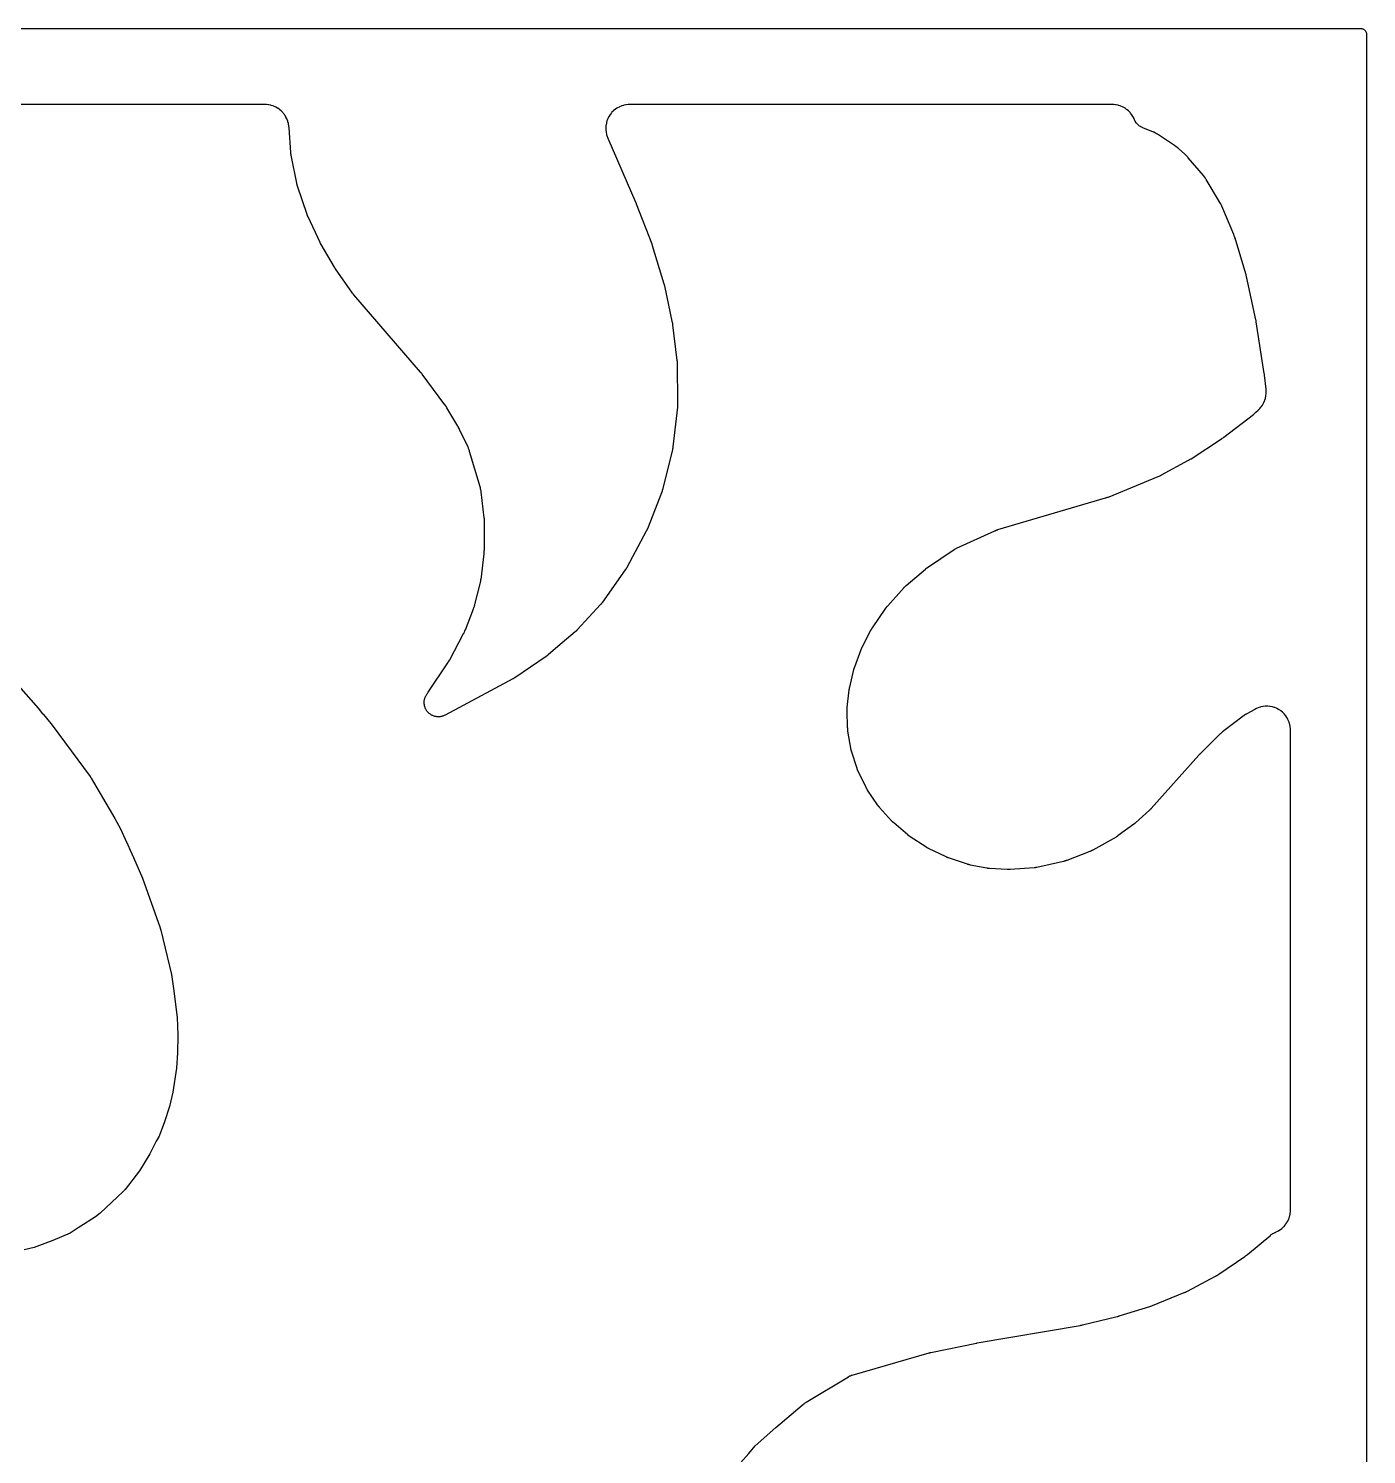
# Model space of a CAD drawing. Header units: millimetres. Extents: x 0 to 300, y 0 to 300.
# Drawn here: x 159.3 to 300.1, y 150 to 300.1 of the extents above; entities that cross this region are included whole.
import ezdxf

# ---------------------------------------------------------------- set-up
doc = ezdxf.new("R2010")
doc.units = ezdxf.units.MM
doc.layers.add('CUT', color=7, linetype='CONTINUOUS')

msp = doc.modelspace()

# ---------------------------------------------------------------- linework, layer by layer
at = {"layer": 'CUT'}
for points in [[(154.5924, 300.0625), (193.2472, 300.0625), (193.3883, 300.0625), (298.533, 300.0625), (298.5625, 300.0625), (299.4478, 300.0625), (299.5212, 300.0589), (299.5794, 300.0503), (299.6365, 300.036), (299.6918, 300.0162), (299.745, 299.991), (299.7954, 299.9608), (299.8427, 299.9257), (299.8862, 299.8863), (299.9257, 299.8427), (299.9608, 299.7954), (299.991, 299.745), (300.0162, 299.6918), (300.036, 299.6365), (300.0503, 299.5794), (300.0589, 299.5212), (300.0625, 299.4478), (300.0625, 298.5625), (300.0625, 1.467)], [(234.1864, 149.124), (235.0556, 150.119), (235.754, 150.9184), (237.9119, 152.8252), (240.6923, 155.1818), (240.7296, 155.2088), (240.7415, 155.2176), (240.8184, 155.2762), (240.8301, 155.2853), (240.8754, 155.3216), (240.8981, 155.3408), (241, 155.4311), (241.0016, 155.4322), (241.0715, 155.4784), (241.1019, 155.4976), (245.5522, 158.1846), (245.5606, 158.1897), (245.5739, 158.1974), (245.5958, 158.2099), (245.6252, 158.2262), (245.6517, 158.2402), (245.6555, 158.2422), (245.7032, 158.2647), (245.769, 158.2935), (245.8326, 158.3185), (245.8781, 158.3344), (245.9162, 158.3468), (245.9286, 158.3505), (245.938, 158.3533), (254.0489, 160.6949), (254.0558, 160.6968), (254.072, 160.7014), (254.0789, 160.7033), (254.0955, 160.7078), (254.104, 160.71), (254.124, 160.7153), (254.1326, 160.7174), (254.1425, 160.7199), (254.1511, 160.722), (254.1712, 160.7269), (254.1798, 160.7289), (254.1842, 160.7299), (254.1944, 160.7322), (254.2183, 160.7374), (254.2286, 160.7395), (259.0147, 161.7219), (259.0249, 161.724), (259.035, 161.726), (259.0474, 161.7284), (259.0554, 161.7299), (259.0679, 161.7322), (259.0734, 161.7332), (259.0877, 161.7358), (269.9289, 163.5841), (269.9382, 163.5858), (270.0032, 163.5979), (270.0132, 163.5999), (270.0938, 163.6164), (270.1036, 163.6185), (270.1671, 163.6326), (270.1775, 163.635), (273.8138, 164.5097), (273.8227, 164.512), (273.8848, 164.5279), (273.8944, 164.5304), (273.9715, 164.5516), (273.9808, 164.5543), (274.0414, 164.572), (274.0513, 164.5749), (277.2613, 165.5727), (277.2734, 165.5766), (277.352, 165.6029), (277.364, 165.607), (277.462, 165.6421), (277.4739, 165.6465), (277.5513, 165.6761), (277.5632, 165.6808), (280.8848, 167.0321), (280.8992, 167.0382), (280.9922, 167.0789), (281.0065, 167.0854), (281.122, 167.1396), (281.136, 167.1464), (281.2269, 167.1919), (281.2408, 167.1991), (284.1794, 168.7689), (284.1936, 168.7767), (284.2854, 168.829), (284.2995, 168.8372), (284.4129, 168.906), (284.4266, 168.9146), (284.5155, 168.9718), (284.529, 168.9807), (287.2516, 170.8393), (287.2634, 170.8476), (287.3398, 170.9026), (287.3515, 170.9111), (287.4457, 170.9824), (287.4572, 170.9912), (287.5309, 171.0498), (287.5421, 171.0589), (289.9817, 173.0952), (289.9902, 173.1022), (289.9931, 173.1046), (290.0371, 173.1382), (290.0988, 173.1824), (290.1734, 173.2304), (290.2245, 173.2599), (290.3033, 173.3003), (290.3808, 173.3353), (290.4107, 173.3482), (290.4505, 173.3645), (290.4575, 173.3674), (290.5356, 173.4005), (290.5636, 173.4133), (290.7393, 173.4986), (290.7927, 173.5281), (290.9567, 173.6295), (291.0068, 173.6641), (291.1596, 173.7817), (291.206, 173.8213), (291.3461, 173.9537), (291.3882, 173.9978), (291.5141, 174.1437), (291.5515, 174.1919), (291.662, 174.3499), (291.6943, 174.4016), (291.7882, 174.57), (291.8151, 174.6247), (291.8913, 174.8017), (291.9126, 174.8589), (291.9705, 175.0427), (291.9858, 175.1018), (292.0248, 175.2905), (292.034, 175.3508), (292.0539, 175.5453), (292.0562, 175.5757), (292.0592, 175.6351), (292.0598, 175.6504), (292.0623, 175.7494), (292.0625, 175.7647), (292.0625, 226.1835), (292.0623, 226.1983), (292.0599, 226.2945), (292.0594, 226.3093), (292.0565, 226.367), (292.0544, 226.3966), (292.0357, 226.5854), (292.0269, 226.6439), (291.9902, 226.8274), (291.9758, 226.8848), (291.9212, 227.0638), (291.9011, 227.1195), (291.8291, 227.2923), (291.8037, 227.3457), (291.715, 227.5105), (291.6845, 227.5612), (291.58, 227.7165), (291.5446, 227.7639), (291.4253, 227.9082), (291.3854, 227.9519), (291.2525, 228.0836), (291.2085, 228.1232), (291.0632, 228.2412), (291.0155, 228.2763), (290.8594, 228.3794), (290.8084, 228.4096), (290.6429, 228.4968), (290.5892, 228.5218), (290.4159, 228.5923), (290.36, 228.6119), (290.1805, 228.665), (290.123, 228.679), (289.9392, 228.7141), (289.8806, 228.7224), (289.6942, 228.7392), (289.6351, 228.7417), (289.4479, 228.7401), (289.3888, 228.7367), (289.2028, 228.7167), (289.1443, 228.7074), (288.9611, 228.6692), (288.9038, 228.6543), (288.7253, 228.5981), (288.6698, 228.5776), (288.4952, 228.5032), (288.4683, 228.4909), (288.4163, 228.4656), (288.4031, 228.459), (288.3176, 228.4148), (288.3045, 228.4078), (287.4846, 227.9578), (287.4754, 227.9527), (287.4121, 227.9165), (287.4027, 227.911), (287.3615, 227.8865), (287.3419, 227.8743), (287.2213, 227.796), (287.203, 227.7835), (287.1715, 227.7614), (287.163, 227.7553), (287.1047, 227.7128), (287.0953, 227.7058), (285.0397, 226.1435), (285.0245, 226.1315), (284.9266, 226.052), (284.9117, 226.0395), (284.7922, 225.9358), (284.7777, 225.9228), (284.6852, 225.8371), (284.6711, 225.8237), (282.5876, 223.7652), (282.5813, 223.759), (282.5384, 223.7153), (282.5319, 223.7085), (282.4792, 223.6533), (282.4729, 223.6465), (282.4319, 223.6022), (282.4253, 223.5949), (277.4169, 217.9885), (277.409, 217.9798), (277.3904, 217.9595), (277.3824, 217.9509), (277.3726, 217.9405), (277.3645, 217.932), (277.3454, 217.9122), (277.3372, 217.9038), (277.3276, 217.8942), (277.3193, 217.8859), (277.2997, 217.8667), (277.2912, 217.8585), (277.2809, 217.8485), (277.2723, 217.8405), (277.2522, 217.8217), (277.2435, 217.8138), (275.7695, 216.4756), (275.7606, 216.4676), (275.7397, 216.4492), (275.7307, 216.4414), (275.7197, 216.4319), (275.7106, 216.4241), (275.6892, 216.4062), (275.68, 216.3986), (275.6694, 216.39), (275.6601, 216.3825), (275.6383, 216.3652), (275.6289, 216.3578), (275.6173, 216.3489), (275.6079, 216.3417), (275.5856, 216.325), (275.576, 216.3179), (273.9494, 215.1293), (273.9386, 215.1216), (273.9132, 215.1036), (273.9023, 215.096), (273.8889, 215.0868), (273.8779, 215.0794), (273.852, 215.0622), (273.8409, 215.0549), (273.828, 215.0466), (273.8168, 215.0395), (273.7904, 215.0231), (273.779, 215.0161), (273.7651, 215.0077), (273.7537, 215.0009), (273.7268, 214.9853), (273.7153, 214.9787), (271.2529, 213.5927), (271.2385, 213.5848), (271.205, 213.5667), (271.1905, 213.5591), (271.1728, 213.5499), (271.1582, 213.5426), (271.124, 213.5257), (271.1093, 213.5186), (271.0924, 213.5106), (271.0775, 213.5038), (271.0427, 213.4882), (271.0278, 213.4817), (271.0094, 213.4738), (270.9944, 213.4675), (270.959, 213.4532), (270.9438, 213.4472), (268.5243, 212.516), (268.5089, 212.5103), (268.473, 212.4972), (268.4576, 212.4917), (268.4387, 212.4853), (268.4232, 212.4801), (268.3869, 212.4683), (268.3712, 212.4634), (268.3533, 212.458), (268.3376, 212.4534), (268.3008, 212.4429), (268.2851, 212.4386), (268.2658, 212.4335), (268.2499, 212.4295), (268.2128, 212.4204), (268.1969, 212.4167), (265.365, 211.7779), (265.3584, 211.7764), (265.343, 211.773), (265.3401, 211.7724), (265.31, 211.7665), (265.2495, 211.7557), (265.2287, 211.7523), (265.1996, 211.7485), (265.1224, 211.7399), (265.0892, 211.7368), (262.5533, 211.5498), (262.5381, 211.5488), (262.5027, 211.5468), (262.4875, 211.546), (262.4692, 211.5453), (262.4541, 211.5448), (262.4188, 211.544), (262.4037, 211.5438), (262.3864, 211.5437), (262.3712, 211.5437), (262.3359, 211.5441), (262.3208, 211.5444), (262.3023, 211.5449), (262.2872, 211.5454), (262.2519, 211.547), (262.2368, 211.5478), (260.4115, 211.6593), (260.3969, 211.6603), (260.3627, 211.663), (260.348, 211.6643), (260.3302, 211.6659), (260.3156, 211.6674), (260.2815, 211.6712), (260.2669, 211.6729), (260.2502, 211.675), (260.2356, 211.677), (260.2017, 211.6819), (260.1871, 211.6841), (260.1694, 211.6869), (260.1549, 211.6894), (260.1212, 211.6954), (260.1067, 211.698), (258.3752, 212.0341), (258.3605, 212.037), (258.3265, 212.0442), (258.3119, 212.0474), (258.2942, 212.0515), (258.2796, 212.0549), (258.2458, 212.0633), (258.2314, 212.067), (258.2148, 212.0713), (258.2004, 212.0752), (258.1669, 212.0847), (258.1526, 212.0888), (258.1352, 212.0941), (258.1209, 212.0985), (258.0877, 212.109), (258.0736, 212.1137), (256.0905, 212.7803), (256.0772, 212.7849), (256.0463, 212.7958), (256.033, 212.8006), (256.017, 212.8066), (256.0038, 212.8116), (255.9732, 212.8235), (255.9602, 212.8287), (255.9452, 212.8348), (255.9322, 212.8402), (255.902, 212.8531), (255.8891, 212.8587), (255.8735, 212.8656), (255.8607, 212.8714), (255.8309, 212.8852), (255.8182, 212.8912), (253.9682, 213.7834), (253.9553, 213.7897), (253.9254, 213.8047), (253.9127, 213.8112), (253.8972, 213.8193), (253.8846, 213.826), (253.8552, 213.8419), (253.8427, 213.8489), (253.8284, 213.8569), (253.8159, 213.8641), (253.7871, 213.8809), (253.7748, 213.8882), (253.7598, 213.8973), (253.7477, 213.9048), (253.7194, 213.9226), (253.7073, 213.9303), (252.0456, 215.0109), (252.0334, 215.019), (252.0051, 215.0381), (251.993, 215.0464), (251.9784, 215.0566), (251.9665, 215.065), (251.9388, 215.085), (251.927, 215.0937), (251.9135, 215.1037), (251.9019, 215.1126), (251.8749, 215.1335), (251.8634, 215.1425), (251.8494, 215.1537), (251.8381, 215.1629), (251.8117, 215.1846), (251.8005, 215.194), (250.3158, 216.4617), (250.3044, 216.4716), (250.2781, 216.4948), (250.267, 216.5048), (250.2534, 216.5172), (250.2424, 216.5274), (250.2169, 216.5515), (250.2061, 216.5619), (250.1937, 216.5739), (250.1831, 216.5845), (250.1584, 216.6094), (250.1479, 216.6202), (250.1352, 216.6334), (250.1249, 216.6444), (250.1011, 216.6701), (250.091, 216.6812), (248.8179, 218.1023), (248.8077, 218.1139), (248.7842, 218.1411), (248.7742, 218.1529), (248.7621, 218.1673), (248.7524, 218.1792), (248.7298, 218.2072), (248.7202, 218.2193), (248.7093, 218.2332), (248.7, 218.2454), (248.6783, 218.2742), (248.6692, 218.2866), (248.6581, 218.3018), (248.6492, 218.3143), (248.6286, 218.3438), (248.6198, 218.3565), (247.5661, 219.9186), (247.5573, 219.9318), (247.5372, 219.9628), (247.5287, 219.9762), (247.5185, 219.9925), (247.5102, 220.006), (247.4912, 220.0377), (247.4832, 220.0514), (247.4741, 220.0671), (247.4663, 220.0809), (247.4484, 220.1132), (247.4409, 220.1271), (247.4318, 220.1441), (247.4245, 220.1582), (247.4078, 220.1911), (247.4007, 220.2053), (246.5801, 221.8925), (246.5731, 221.9071), (246.5572, 221.9413), (246.5506, 221.956), (246.5426, 221.974), (246.5362, 221.9889), (246.5215, 222.0236), (246.5154, 222.0386), (246.5085, 222.0558), (246.5026, 222.0708), (246.4892, 222.1061), (246.4836, 222.1213), (246.477, 222.1398), (246.4716, 222.1551), (246.4595, 222.1908), (246.4545, 222.2062), (245.8825, 223.9981), (245.8777, 224.0135), (245.8669, 224.0496), (245.8624, 224.0652), (245.8571, 224.0841), (245.8528, 224.0997), (245.8433, 224.1362), (245.8394, 224.1518), (245.835, 224.1698), (245.8314, 224.1856), (245.8232, 224.2223), (245.8198, 224.2381), (245.8159, 224.2574), (245.8128, 224.2733), (245.8059, 224.3103), (245.8031, 224.3262), (245.5015, 226.1331), (245.4991, 226.1485), (245.4937, 226.1846), (245.4915, 226.2001), (245.489, 226.219), (245.4871, 226.2346), (245.483, 226.2708), (245.4814, 226.2864), (245.4796, 226.3043), (245.4783, 226.3199), (245.4754, 226.3563), (245.4743, 226.3719), (245.4732, 226.3909), (245.4723, 226.4065), (245.4708, 226.443), (245.4702, 226.4586), (245.4218, 228.2978), (245.4216, 228.3128), (245.4212, 228.3479), (245.4212, 228.3629), (245.4213, 228.3813), (245.4216, 228.3963), (245.4224, 228.4314), (245.4229, 228.4464), (245.4236, 228.4637), (245.4243, 228.4787), (245.4263, 228.5137), (245.4273, 228.5287), (245.4287, 228.547), (245.4299, 228.562), (245.4331, 228.597), (245.4346, 228.6119), (245.6346, 230.4669), (245.6362, 230.4812), (245.6404, 230.5145), (245.6423, 230.5288), (245.6447, 230.5462), (245.6468, 230.5604), (245.652, 230.5936), (245.6543, 230.6078), (245.6572, 230.6241), (245.6597, 230.6382), (245.666, 230.6712), (245.6688, 230.6853), (245.6723, 230.7025), (245.6753, 230.7166), (245.6826, 230.7494), (245.6859, 230.7634), (246.1301, 232.6159), (246.1334, 232.6293), (246.1414, 232.6604), (246.1449, 232.6737), (246.1493, 232.6899), (246.153, 232.7032), (246.1619, 232.734), (246.1658, 232.7472), (246.1705, 232.7624), (246.1746, 232.7755), (246.1844, 232.8061), (246.1888, 232.8191), (246.1942, 232.8351), (246.1987, 232.8481), (246.2095, 232.8783), (246.2142, 232.8913), (246.8981, 234.7207), (246.9028, 234.7331), (246.914, 234.7618), (246.9189, 234.7741), (246.925, 234.789), (246.9301, 234.8012), (246.9422, 234.8296), (246.9474, 234.8418), (246.9536, 234.8557), (246.959, 234.8677), (246.9719, 234.8957), (246.9775, 234.9077), (246.9845, 234.9223), (246.9903, 234.9342), (247.004, 234.9618), (247.0099, 234.9736), (247.9222, 236.7463), (247.9288, 236.7588), (247.9442, 236.7877), (247.951, 236.8001), (247.9593, 236.8151), (247.9662, 236.8273), (247.9826, 236.8557), (247.9897, 236.8679), (247.9979, 236.8817), (248.0052, 236.8938), (248.0225, 236.9217), (248.0299, 236.9336), (248.0392, 236.948), (248.0469, 236.9598), (248.065, 236.9872), (248.0728, 236.9988), (249.4876, 239.0656), (249.4961, 239.0778), (249.5161, 239.1061), (249.5248, 239.1182), (249.5356, 239.1328), (249.5445, 239.1447), (249.5655, 239.1724), (249.5746, 239.1841), (249.5851, 239.1975), (249.5944, 239.2092), (249.6163, 239.2361), (249.6258, 239.2475), (249.6375, 239.2614), (249.6472, 239.2727), (249.67, 239.2989), (249.6798, 239.3101), (251.3991, 241.2216), (251.4089, 241.2323), (251.432, 241.2571), (251.442, 241.2677), (251.4542, 241.2805), (251.4644, 241.2909), (251.4882, 241.315), (251.4985, 241.3252), (251.5105, 241.3369), (251.5209, 241.3469), (251.5456, 241.3702), (251.5562, 241.3801), (251.5693, 241.3921), (251.5801, 241.4018), (251.6054, 241.4243), (251.6164, 241.4338), (253.6458, 243.1752), (253.6559, 243.1837), (253.6797, 243.2035), (253.6899, 243.2119), (253.7025, 243.2221), (253.7129, 243.2303), (253.7372, 243.2494), (253.7477, 243.2575), (253.7598, 243.2667), (253.7704, 243.2747), (253.7953, 243.293), (253.806, 243.3008), (253.8192, 243.3102), (253.83, 243.3179), (253.8554, 243.3355), (253.8664, 243.3429), (256.6697, 245.2254), (256.6774, 245.2305), (256.6894, 245.2384), (256.7094, 245.2511), (256.7364, 245.2678), (256.7606, 245.2823), (256.78, 245.2935), (256.7911, 245.2998), (256.7953, 245.3022), (256.8197, 245.3153), (256.8745, 245.3437), (256.9076, 245.36), (256.9189, 245.3653), (256.9273, 245.3692), (260.9702, 247.2087), (260.9846, 247.2152), (261.0184, 247.2298), (261.0329, 247.236), (261.0507, 247.2433), (261.0653, 247.2492), (261.0996, 247.2627), (261.1143, 247.2683), (261.1312, 247.2746), (261.146, 247.28), (261.1808, 247.2923), (261.1957, 247.2974), (261.2139, 247.3035), (261.2289, 247.3083), (261.264, 247.3193), (261.2791, 247.3239), (272.6089, 250.6654), (272.6236, 250.6699), (272.7188, 250.7007), (272.7334, 250.7056), (272.8519, 250.7473), (272.8664, 250.7526), (272.9599, 250.7882), (272.9742, 250.7938), (278.1273, 252.9087), (278.1426, 252.9152), (278.2411, 252.9589), (278.2562, 252.9658), (278.3783, 253.024), (278.3931, 253.0313), (278.4891, 253.0804), (278.5038, 253.0881), (281.3501, 254.6431), (281.3595, 254.6484), (281.4252, 254.6858), (281.4353, 254.6917), (281.5163, 254.74), (281.526, 254.7459), (281.5893, 254.7853), (281.5996, 254.7918), (284.8077, 256.8797), (284.8178, 256.8865), (284.8827, 256.9306), (284.8926, 256.9375), (284.9731, 256.9946), (284.9829, 257.0017), (285.046, 257.0484), (285.0556, 257.0557), (288.1584, 259.4517), (288.1697, 259.4607), (288.2428, 259.52), (288.2539, 259.5292), (288.3437, 259.6058), (288.3546, 259.6153), (288.4247, 259.678), (288.4354, 259.6878), (288.6763, 259.9141), (288.6874, 259.9248), (288.7588, 259.9953), (288.7696, 260.0063), (288.8114, 260.0498), (288.8322, 260.0726), (288.9617, 260.2221), (288.9996, 260.2708), (289.1116, 260.4306), (289.1443, 260.4829), (289.2392, 260.6533), (289.2664, 260.7087), (289.3433, 260.888), (289.3647, 260.9459), (289.4228, 261.1322), (289.4381, 261.192), (289.4767, 261.3832), (289.4858, 261.4442), (289.5046, 261.6384), (289.5073, 261.7001), (289.506, 261.8979), (289.505, 261.9287), (289.5016, 261.9889), (289.5005, 262.0043), (289.4921, 262.1043), (289.4906, 262.1196), (289.3299, 263.5823), (289.3291, 263.5885), (289.324, 263.6316), (289.3231, 263.6382), (289.3161, 263.6918), (289.3152, 263.6983), (289.3091, 263.7406), (289.3081, 263.7476), (288.4671, 269.18), (288.4657, 269.1883), (288.456, 269.246), (288.4544, 269.2549), (288.4411, 269.3267), (288.4394, 269.3354), (288.4281, 269.392), (288.4262, 269.4013), (287.4406, 273.9535), (287.4379, 273.9652), (287.4199, 274.0411), (287.417, 274.0528), (287.3925, 274.1477), (287.3893, 274.1592), (287.3683, 274.2344), (287.3649, 274.2459), (286.2322, 277.997), (286.2274, 278.0122), (286.1948, 278.1107), (286.1896, 278.1258), (286.1453, 278.2483), (286.1397, 278.2632), (286.1019, 278.3598), (286.0959, 278.3746), (284.8348, 281.3599), (284.8264, 281.3786), (284.7703, 281.4998), (284.7613, 281.5183), (284.6858, 281.6677), (284.6762, 281.6859), (284.6119, 281.8029), (284.6017, 281.8208), (283.2066, 284.1657), (283.2, 284.1764), (283.1567, 284.2458), (283.15, 284.2565), (283.123, 284.2976), (283.1088, 284.3184), (283.0137, 284.4515), (282.9986, 284.4717), (282.9684, 284.5105), (282.9605, 284.5203), (282.9089, 284.5837), (282.9008, 284.5934), (281.3107, 286.4639), (281.2968, 286.4797), (281.2044, 286.5809), (281.1899, 286.5963), (281.0696, 286.7191), (281.0546, 286.7339), (280.9553, 286.8284), (280.9398, 286.8427), (280.2889, 287.42), (280.2729, 287.4338), (280.1671, 287.5212), (280.1505, 287.5344), (280.014, 287.6393), (279.997, 287.6518), (279.8853, 287.7316), (279.8679, 287.7436), (278.0708, 288.9333), (278.0574, 288.9419), (277.9693, 288.9969), (277.9557, 289.0052), (277.9019, 289.0368), (277.874, 289.0522), (277.6898, 289.1477), (277.661, 289.1616), (277.6042, 289.1873), (277.5896, 289.1937), (277.4939, 289.234), (277.4791, 289.24), (276.5235, 289.6126), (276.4812, 289.6304), (276.4046, 289.6648), (276.323, 289.7067), (276.2702, 289.7373), (276.1933, 289.7872), (276.1438, 289.823), (276.0724, 289.8805), (276.0268, 289.9211), (275.9616, 289.9856), (275.9205, 290.0306), (275.8621, 290.1014), (275.8258, 290.1504), (275.775, 290.2267), (275.7438, 290.2792), (275.701, 290.3603), (275.6656, 290.4365), (275.6474, 290.4786), (275.6452, 290.484), (275.6393, 290.498), (275.6158, 290.5523), (275.6031, 290.5798), (275.517, 290.754), (275.4874, 290.8069), (275.3856, 290.9691), (275.3508, 291.0188), (275.2332, 291.17), (275.1936, 291.2159), (275.0613, 291.3544), (275.0173, 291.3961), (274.8716, 291.5206), (274.8236, 291.5576), (274.6662, 291.6668), (274.6147, 291.6987), (274.4471, 291.7915), (274.3926, 291.8181), (274.2165, 291.8934), (274.1596, 291.9144), (273.9768, 291.9716), (273.9181, 291.9868), (273.7304, 292.0252), (273.6705, 292.0344), (273.4773, 292.054), (273.447, 292.0563), (273.3879, 292.0592), (273.3728, 292.0598), (273.2743, 292.0623), (273.2592, 292.0625), (270.4426, 292.0625), (222.5755, 292.0625), (222.5607, 292.0623), (222.4642, 292.0599), (222.4494, 292.0594), (222.3915, 292.0565), (222.3619, 292.0543), (222.1725, 292.0355), (222.1138, 292.0267), (221.9298, 291.9898), (221.8723, 291.9753), (221.6928, 291.9204), (221.637, 291.9002), (221.4638, 291.8278), (221.4102, 291.8022), (221.2451, 291.7131), (221.1943, 291.6824), (221.0388, 291.5773), (220.9913, 291.5417), (220.8469, 291.4219), (220.8031, 291.3817), (220.6713, 291.2482), (220.6317, 291.2039), (220.5137, 291.058), (220.4787, 291.01), (220.3757, 290.8531), (220.3456, 290.802), (220.2586, 290.6357), (220.2338, 290.5818), (220.1636, 290.4077), (220.1442, 290.3516), (220.0916, 290.1714), (220.0778, 290.1137), (220.0433, 289.9292), (220.0352, 289.8704), (220.0191, 289.6834), (220.0169, 289.6241), (220.0194, 289.4364), (220.0231, 289.3772), (220.044, 289.1907), (220.0536, 289.1321), (220.0928, 288.9486), (220.1081, 288.8912), (220.1661, 288.71), (220.1759, 288.682), (220.1963, 288.6277), (220.2017, 288.6139), (220.2378, 288.5244), (220.2436, 288.5107), (223.1914, 281.7068), (223.1965, 281.695), (223.2017, 281.6828), (223.2034, 281.6787), (223.2076, 281.6687), (223.2094, 281.6644), (223.2114, 281.6593), (223.2132, 281.655), (223.2173, 281.6449), (223.2188, 281.6411), (223.2221, 281.6329), (223.2267, 281.6212), (223.2287, 281.616), (224.8514, 277.3995), (224.8538, 277.3932), (224.8593, 277.3785), (224.8617, 277.3722), (224.8672, 277.3571), (224.87, 277.3494), (224.8765, 277.3312), (224.8793, 277.3234), (224.8824, 277.3144), (224.8851, 277.3065), (224.8912, 277.2882), (224.8939, 277.2803), (224.8952, 277.2763), (224.8982, 277.267), (224.905, 277.2452), (224.9079, 277.2358), (226.1342, 273.1833), (226.1369, 273.1744), (226.1429, 273.1536), (226.1455, 273.1446), (226.1485, 273.1338), (226.151, 273.1249), (226.1566, 273.1041), (226.1589, 273.0952), (226.1616, 273.0849), (226.1639, 273.0759), (226.169, 273.0549), (226.1712, 273.0459), (226.1738, 273.0349), (226.1759, 273.0259), (226.1806, 273.0049), (226.1826, 272.9958), (227.0197, 269.0978), (227.0218, 269.0878), (227.0265, 269.0645), (227.0285, 269.0544), (227.0308, 269.0422), (227.0327, 269.0322), (227.0369, 269.0087), (227.0386, 268.9986), (227.0406, 268.987), (227.0422, 268.9769), (227.0459, 268.9534), (227.0474, 268.9433), (227.0492, 268.931), (227.0506, 268.9208), (227.0537, 268.8972), (227.055, 268.8871), (227.5106, 265.1316), (227.512, 265.1195), (227.515, 265.0912), (227.5162, 265.079), (227.5176, 265.0642), (227.5187, 265.052), (227.521, 265.0236), (227.5219, 265.0114), (227.5228, 264.9974), (227.5235, 264.9853), (227.525, 264.9568), (227.5256, 264.9446), (227.5262, 264.9297), (227.5266, 264.9175), (227.5273, 264.889), (227.5275, 264.8768), (227.5807, 260.5186), (227.5807, 260.5044), (227.5806, 260.4714), (227.5804, 260.4572), (227.5801, 260.44), (227.5797, 260.4258), (227.5786, 260.3928), (227.578, 260.3787), (227.5771, 260.3625), (227.5763, 260.3483), (227.5741, 260.3154), (227.5731, 260.3013), (227.5716, 260.2841), (227.5704, 260.27), (227.5671, 260.2371), (227.5657, 260.223), (227.0882, 256.0392), (227.0865, 256.0247), (227.0821, 255.991), (227.0801, 255.9766), (227.0775, 255.9591), (227.0753, 255.9447), (227.0698, 255.9112), (227.0673, 255.8968), (227.0643, 255.8804), (227.0617, 255.8661), (227.0551, 255.8328), (227.0522, 255.8185), (227.0485, 255.8012), (227.0453, 255.787), (227.0377, 255.7539), (227.0343, 255.7397), (226.0265, 251.6741), (226.0229, 251.6601), (226.0143, 251.6277), (226.0105, 251.6138), (226.0058, 251.597), (226.0017, 251.5831), (225.9921, 251.551), (225.9879, 251.5373), (225.9829, 251.5215), (225.9784, 251.5079), (225.9678, 251.476), (225.9631, 251.4624), (225.9573, 251.4459), (225.9524, 251.4324), (225.9407, 251.4009), (225.9356, 251.3875), (224.3923, 247.4179), (224.3872, 247.4053), (224.3753, 247.376), (224.3701, 247.3634), (224.3637, 247.3482), (224.3583, 247.3357), (224.3455, 247.3068), (224.3399, 247.2944), (224.3334, 247.2803), (224.3276, 247.268), (224.314, 247.2394), (224.308, 247.2272), (224.3007, 247.2124), (224.2945, 247.2003), (224.28, 247.1722), (224.2737, 247.1602), (222.2233, 243.3292), (222.2166, 243.317), (222.2008, 243.2885), (222.194, 243.2763), (222.1855, 243.2616), (222.1784, 243.2495), (222.1617, 243.2216), (222.1545, 243.2096), (222.1461, 243.196), (222.1386, 243.1842), (222.1211, 243.1568), (222.1135, 243.1451), (222.1041, 243.1309), (222.0963, 243.1193), (222.0779, 243.0924), (222.0699, 243.0809), (219.6683, 239.6846), (219.6598, 239.6728), (219.6399, 239.6456), (219.6313, 239.634), (219.6206, 239.6199), (219.6118, 239.6084), (219.591, 239.5819), (219.582, 239.5705), (219.5716, 239.5576), (219.5624, 239.5464), (219.5407, 239.5205), (219.5314, 239.5095), (219.5199, 239.4962), (219.5103, 239.4853), (219.4879, 239.4601), (219.4781, 239.4494), (217.0162, 236.7751), (217.0069, 236.7652), (216.9852, 236.7422), (216.9758, 236.7325), (216.9642, 236.7207), (216.9547, 236.711), (216.9322, 236.6888), (216.9225, 236.6793), (216.9113, 236.6685), (216.9015, 236.6592), (216.8784, 236.6376), (216.8684, 236.6284), (216.8561, 236.6173), (216.846, 236.6083), (216.8223, 236.5874), (216.812, 236.5785), (214.9896, 235.024), (214.9882, 235.0228), (214.986, 235.0209), (213.9601, 234.1457), (213.9506, 234.1378), (213.9283, 234.1193), (213.9188, 234.1115), (213.907, 234.102), (213.8973, 234.0943), (213.8746, 234.0765), (213.8648, 234.0689), (213.8534, 234.0602), (213.8435, 234.0528), (213.8203, 234.0356), (213.8103, 234.0283), (213.798, 234.0195), (213.7879, 234.0123), (213.7642, 233.9958), (213.754, 233.9887), (210.4378, 231.7387), (210.428, 231.7321), (210.405, 231.717), (210.3951, 231.7106), (210.383, 231.7028), (210.373, 231.6965), (210.3497, 231.6819), (210.3396, 231.6758), (210.328, 231.6688), (210.3179, 231.6627), (210.2941, 231.6488), (210.2839, 231.6429), (210.2714, 231.6358), (210.2611, 231.63), (210.237, 231.6167), (210.2266, 231.6111), (203.1342, 227.8164), (203.0953, 227.7968), (203.0233, 227.7626), (202.9429, 227.7291), (202.8884, 227.7095), (202.8052, 227.6839), (202.749, 227.6696), (202.6637, 227.6523), (202.6064, 227.6435), (202.5198, 227.6344), (202.462, 227.6312), (202.3749, 227.6305), (202.317, 227.6329), (202.2303, 227.6407), (202.1729, 227.6486), (202.0873, 227.6648), (202.031, 227.6782), (201.9474, 227.7025), (201.8926, 227.7214), (201.8117, 227.7537), (201.759, 227.7777), (201.6816, 227.8177), (201.6315, 227.8467), (201.5583, 227.8939), (201.5112, 227.9277), (201.443, 227.9817), (201.3994, 228.0199), (201.3367, 228.0803), (201.2969, 228.1225), (201.2404, 228.1887), (201.2049, 228.2345), (201.155, 228.3058), (201.1241, 228.3549), (201.0814, 228.4307), (201.0554, 228.4825), (201.0201, 228.5621), (200.9992, 228.6162), (200.9719, 228.6988), (200.9563, 228.7546), (200.937, 228.8395), (200.9269, 228.8966), (200.916, 228.983), (200.9114, 229.0407), (200.9089, 229.1277), (200.9099, 229.1857), (200.9158, 229.2726), (200.9225, 229.3301), (200.9367, 229.416), (200.9489, 229.4727), (200.9713, 229.5568), (200.9889, 229.612), (201.0194, 229.6935), (201.0423, 229.7468), (201.0805, 229.825), (201.1084, 229.8758), (201.154, 229.95), (201.2009, 230.0186), (201.2182, 230.0431), (201.2518, 230.089), (201.257, 230.0962), (201.2572, 230.0965), (201.3006, 230.1575), (201.3058, 230.1649), (201.3393, 230.2136), (201.3447, 230.2216), (203.4074, 233.3244), (203.4153, 233.3366), (203.4657, 233.4165), (203.4733, 233.4289), (203.5341, 233.5307), (203.5414, 233.5432), (203.5878, 233.6255), (203.5948, 233.6382), (205.0588, 236.3842), (205.0669, 236.3999), (205.1179, 236.5026), (205.1255, 236.5185), (205.1856, 236.6492), (205.1927, 236.6654), (205.2375, 236.7709), (205.2442, 236.7872), (206.1033, 238.9879), (206.1098, 239.0052), (206.1501, 239.1187), (206.156, 239.1363), (206.2022, 239.2802), (206.2076, 239.2979), (206.2408, 239.4137), (206.2457, 239.4316), (206.7999, 241.6143), (206.8043, 241.633), (206.8312, 241.7552), (206.835, 241.7741), (206.8638, 241.9284), (206.8671, 241.9473), (206.886, 242.071), (206.8887, 242.0901), (207.2137, 244.7786), (207.2155, 244.7958), (207.2258, 244.9078), (207.2271, 244.9251), (207.236, 245.066), (207.2368, 245.0833), (207.2406, 245.1957), (207.2409, 245.213), (207.2553, 248.1223), (207.2551, 248.1407), (207.252, 248.2606), (207.2512, 248.279), (207.2427, 248.4292), (207.2414, 248.4476), (207.2309, 248.567), (207.229, 248.5854), (206.9056, 251.3126), (206.9039, 251.3252), (206.8924, 251.4076), (206.8905, 251.4202), (206.8825, 251.4696), (206.8778, 251.4947), (206.8443, 251.6575), (206.8386, 251.6825), (206.8264, 251.731), (206.8231, 251.7434), (206.8012, 251.8235), (206.7977, 251.8359), (205.6921, 255.5589), (205.689, 255.5692), (205.6662, 255.641), (205.6628, 255.6516), (205.647, 255.6984), (205.6389, 255.7208), (205.586, 255.8592), (205.5775, 255.8804), (205.5619, 255.9169), (205.5576, 255.9268), (205.5272, 255.9947), (205.5222, 256.0057), (204.6394, 257.8753), (204.633, 257.8884), (204.5905, 257.973), (204.5838, 257.9859), (204.5279, 258.0908), (204.5209, 258.1036), (204.4743, 258.186), (204.467, 258.1986), (203.3085, 260.1386), (203.3005, 260.1516), (203.2476, 260.2354), (203.2393, 260.2482), (203.1701, 260.3516), (203.1615, 260.3642), (203.1043, 260.4452), (203.0954, 260.4575), (200.6966, 263.6793), (200.6906, 263.6873), (200.6481, 263.7424), (200.6415, 263.7509), (200.5873, 263.8186), (200.5806, 263.8268), (200.5369, 263.8796), (200.5296, 263.8882), (193.5098, 272.0413), (193.5026, 272.0497), (193.4861, 272.0694), (193.479, 272.0779), (193.4705, 272.0883), (193.4636, 272.0969), (193.4475, 272.117), (193.4407, 272.1256), (193.4329, 272.1357), (193.4261, 272.1444), (193.4106, 272.1649), (193.4039, 272.1738), (193.3959, 272.1846), (193.3894, 272.1935), (193.3743, 272.2144), (193.3679, 272.2233), (191.5681, 274.7831), (191.5629, 274.7906), (191.5508, 274.8082), (191.5457, 274.8157), (191.5394, 274.825), (191.5344, 274.8326), (191.5227, 274.8504), (191.5177, 274.858), (191.512, 274.8669), (191.5071, 274.8746), (191.4957, 274.8926), (191.4909, 274.9004), (191.485, 274.9099), (191.4803, 274.9177), (191.4693, 274.9359), (191.4646, 274.9438), (190.0545, 277.3416), (190.0492, 277.3507), (190.0369, 277.3721), (190.0317, 277.3813), (190.0255, 277.3926), (190.0204, 277.4018), (190.0086, 277.4235), (190.0037, 277.4328), (189.998, 277.4436), (189.9931, 277.453), (189.9819, 277.4749), (189.9771, 277.4843), (189.9714, 277.4959), (189.9667, 277.5054), (189.956, 277.5276), (189.9515, 277.5371), (188.684, 280.2455), (188.6787, 280.2571), (188.6665, 280.2842), (188.6613, 280.2958), (188.6552, 280.31), (188.6502, 280.3217), (188.6387, 280.3491), (188.6339, 280.3609), (188.6285, 280.3745), (188.6238, 280.3863), (188.6132, 280.414), (188.6087, 280.4259), (188.6034, 280.4405), (188.599, 280.4524), (188.5892, 280.4804), (188.585, 280.4925), (187.5775, 283.4862), (187.573, 283.5), (187.5627, 283.5321), (187.5585, 283.5459), (187.5534, 283.5628), (187.5493, 283.5767), (187.5401, 283.6092), (187.5363, 283.6231), (187.532, 283.6391), (187.5284, 283.6531), (187.5202, 283.6859), (187.5168, 283.6999), (187.5128, 283.7171), (187.5097, 283.7312), (187.5026, 283.7642), (187.4997, 283.7784), (186.9125, 286.7338), (186.9099, 286.7476), (186.9041, 286.7797), (186.9017, 286.7935), (186.8988, 286.8103), (186.8967, 286.8241), (186.8918, 286.8564), (186.8898, 286.8702), (186.8877, 286.8861), (186.8859, 286.9), (186.8821, 286.9324), (186.8805, 286.9463), (186.8788, 286.9633), (186.8774, 286.9772), (186.8746, 287.0097), (186.8735, 287.0237), (186.6866, 289.6226), (186.6855, 289.6366), (186.6768, 289.7278), (186.6752, 289.7418), (186.6687, 289.7964), (186.6647, 289.8243), (186.6349, 290.0024), (186.6231, 290.0575), (186.5767, 290.232), (186.5688, 290.2591), (186.5618, 290.2812), (186.5523, 290.3089), (186.4861, 290.4874), (186.4752, 290.5146), (186.4634, 290.5422), (186.4507, 290.5698), (186.3651, 290.745), (186.3356, 290.7982), (186.234, 290.9615), (186.1993, 291.0114), (186.0817, 291.1636), (186.0421, 291.2098), (185.9097, 291.3493), (185.8657, 291.3912), (185.7198, 291.5166), (185.6718, 291.5539), (185.514, 291.6638), (185.4624, 291.696), (185.2943, 291.7894), (185.2397, 291.8162), (185.063, 291.8922), (185.0059, 291.9133), (184.8225, 291.9709), (184.7636, 291.9862), (184.5752, 292.0249), (184.5151, 292.0342), (184.3211, 292.0539), (184.2908, 292.0562), (184.2314, 292.0592), (184.2162, 292.0598), (184.1174, 292.0623), (184.1022, 292.0625), (163.2592, 292.0625), (137.6742, 292.0625)], [(156.9125, 232.3477), (160.2732, 228.5356), (160.7637, 227.946), (160.8078, 227.8929), (161.0117, 227.6479), (161.7612, 226.7468), (165.7466, 221.3635), (165.7525, 221.3555), (165.7661, 221.3366), (165.7719, 221.3285), (165.779, 221.3185), (165.7847, 221.3103), (165.7979, 221.2911), (165.8029, 221.2838), (165.8081, 221.2758), (165.8136, 221.2672), (165.8264, 221.2472), (165.8318, 221.2385), (165.8384, 221.2279), (165.8437, 221.2192), (165.856, 221.1988), (165.8612, 221.1901), (168.3638, 216.9381), (168.9448, 215.8266), (169.4376, 214.7616), (169.7157, 214.1605), (169.9732, 213.604), (170.326, 212.8414), (171.2624, 210.6592), (173.1233, 205.4049), (173.1272, 205.3939), (173.136, 205.368), (173.1397, 205.3569), (173.1441, 205.3433), (173.1476, 205.3322), (173.1557, 205.3061), (173.1591, 205.2949), (173.163, 205.282), (173.1662, 205.2707), (173.1736, 205.2444), (173.1767, 205.2332), (173.1805, 205.2194), (173.1834, 205.208), (173.1902, 205.1816), (173.193, 205.1702), (174.3142, 200.5144), (174.535, 199.0551), (174.702, 197.6572), (174.7021, 197.6571), (174.7041, 197.6401), (174.902, 195.9841), (174.977, 194.1613), (174.977, 194.1593), (174.9767, 194.1261), (174.9765, 194.0954), (174.964, 192.2615), (174.8298, 190.6473), (174.4481, 188.1293), (174.1108, 186.6313), (173.5858, 184.9937), (173.0066, 183.5083), (172.7216, 182.9628), (172.7126, 182.9456), (172.6877, 182.898), (172.039, 181.6563), (170.945, 179.8526), (169.442, 177.899), (169.4364, 177.8918), (169.4276, 177.8806), (169.4129, 177.8624), (169.3928, 177.8381), (169.3746, 177.8169), (169.36, 177.8003), (169.3515, 177.7908), (169.3483, 177.7873), (169.3296, 177.7673), (169.2871, 177.7233), (169.2612, 177.6975), (169.2522, 177.6889), (169.2456, 177.6826), (166.8124, 175.4055), (166.3333, 175.0209), (165.9254, 174.7609), (165.0698, 174.2155), (164.4886, 173.8451), (163.6418, 173.3053), (161.8213, 172.5217), (159.8644, 171.7829), (158.8181, 171.5349)]]:
    msp.add_lwpolyline(points, dxfattribs=at)

doc.saveas('drawing.dxf')
